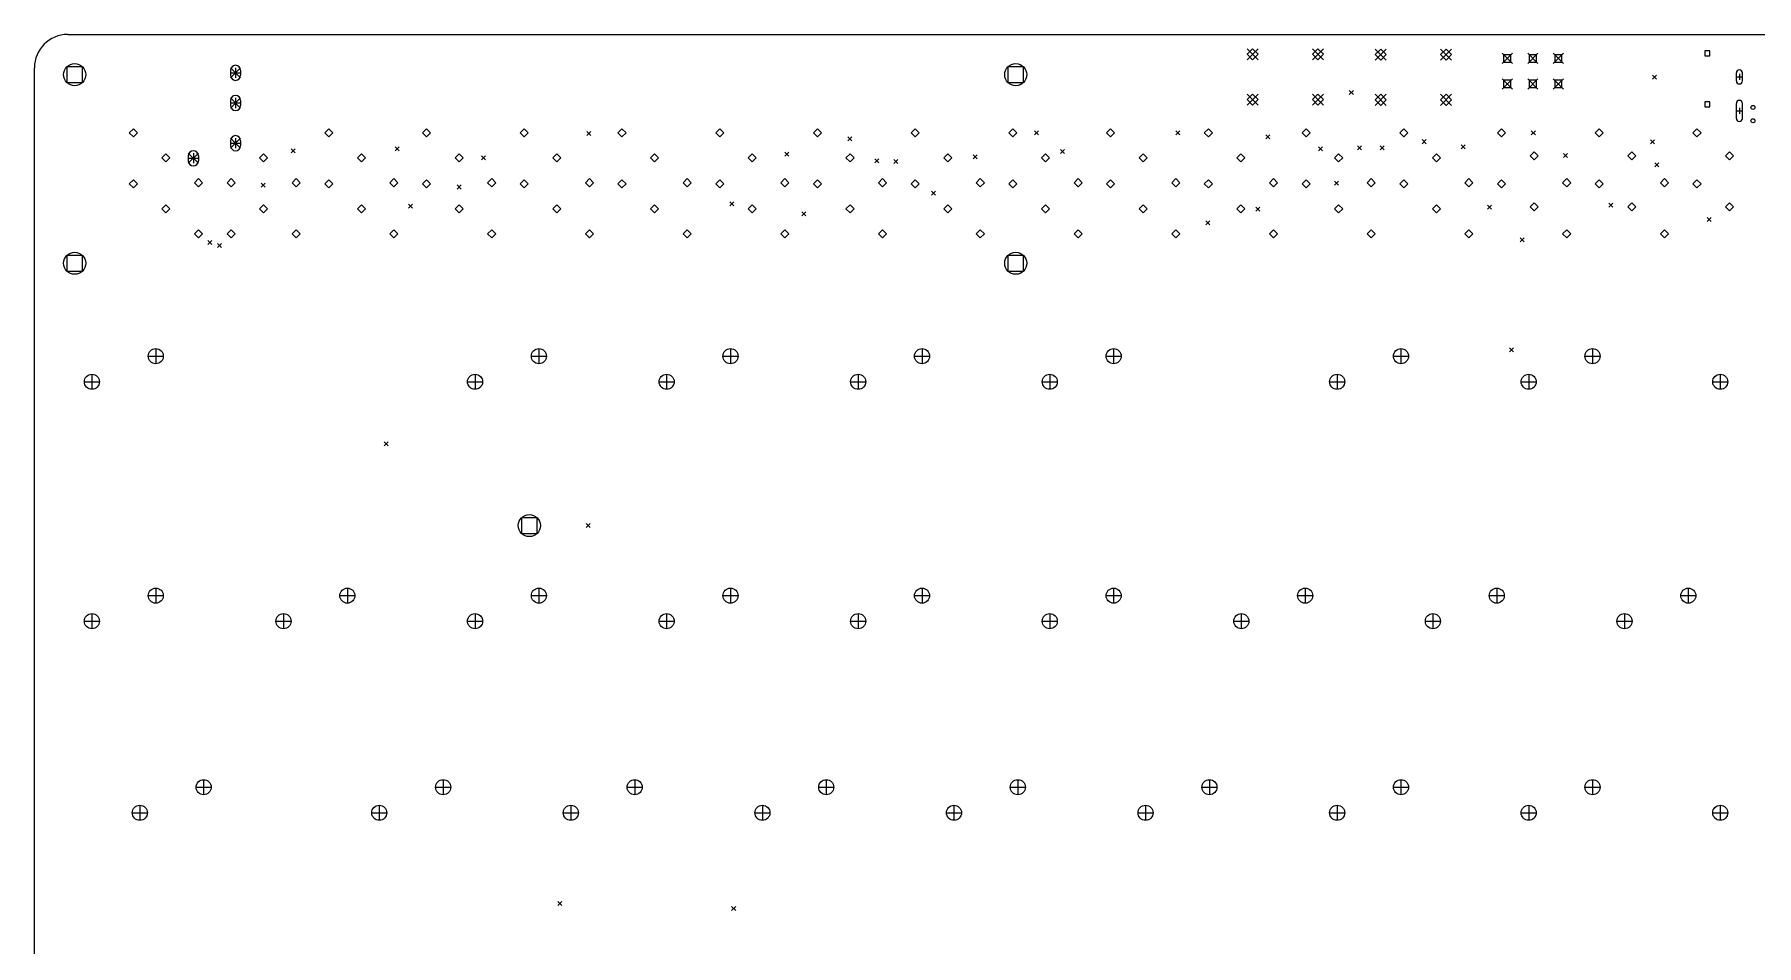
# Model space of a CAD drawing. Extents: x 35 to 385, y -237 to -55.
# Drawn here: x 37.1 to 208.4, y -145.9 to -55.3 of the extents above; entities that cross this region are included whole.
import ezdxf

# ---------------------------------------------------------------- set-up
doc = ezdxf.new("R2010")
doc.units = 0
doc.layers.add('BLACK', color=7, linetype='CONTINUOUS')

msp = doc.modelspace()

# ---------------------------------------------------------------- linework, layer by layer
at = {"layer": 'BLACK', "linetype": 'CONTINUOUS'}
for p, q in [((40.4516, -55.3135), (381.5, -55.3135)), ((157.735, -56.7397), (158.835, -57.8397)), ((158.835, -56.7397), (157.735, -57.8397)), ((158.285, -56.7397), (157.735, -57.2897)), ((157.735, -57.2897), (158.285, -57.8397)), ((158.835, -57.2897), (158.285, -56.7397)), ((158.285, -57.8397), (158.835, -57.2897)), ((164.235, -56.7397), (165.335, -57.8397)), ((165.335, -56.7397), (164.235, -57.8397)), ((164.785, -56.7397), (164.235, -57.2897)), ((164.235, -57.2897), (164.785, -57.8397)), ((165.335, -57.2897), (164.785, -56.7397)), ((164.785, -57.8397), (165.335, -57.2897)), ((170.473, -56.7651), (171.573, -57.8651)), ((171.573, -56.7651), (170.473, -57.8651)), ((171.023, -56.7651), (170.473, -57.3151)), ((170.473, -57.3151), (171.023, -57.8651)), ((171.573, -57.3151), (171.023, -56.7651)), ((171.023, -57.8651), (171.573, -57.3151)), ((176.973, -56.7651), (178.073, -57.8651)), ((178.073, -56.7651), (176.973, -57.8651)), ((177.523, -56.7651), (176.973, -57.3151)), ((176.973, -57.3151), (177.523, -57.8651)), ((178.073, -57.3151), (177.523, -56.7651)), ((177.523, -57.8651), (178.073, -57.3151)), ((183.1, -57.1881), (184.116, -58.2041)), ((184.116, -57.1881), (183.1, -58.2041)), ((183.968, -57.3369), (183.249, -57.3369)), ((183.249, -57.3369), (183.249, -58.0553)), ((183.249, -58.0553), (183.968, -58.0553)), ((183.968, -58.0553), (183.968, -57.3369)), ((185.64, -57.1881), (186.656, -58.2041)), ((186.656, -57.1881), (185.64, -58.2041)), ((186.508, -57.3369), (185.789, -57.3369)), ((185.789, -57.3369), (185.789, -58.0553)), ((185.789, -58.0553), (186.508, -58.0553)), ((186.508, -58.0553), (186.508, -57.3369)), ((188.18, -57.1881), (189.196, -58.2041)), ((189.196, -57.1881), (188.18, -58.2041)), ((189.048, -57.3369), (188.329, -57.3369)), ((188.329, -57.3369), (188.329, -58.0553)), ((188.329, -58.0553), (189.048, -58.0553)), ((189.048, -58.0553), (189.048, -57.3369)), ((203.763, -56.9306), (203.268, -56.9306)), ((203.268, -56.9306), (203.268, -57.4256)), ((203.268, -57.4256), (203.763, -57.4256)), ((203.763, -57.4256), (203.763, -56.9306)), ((37.1475, -198.626), (37.1475, -58.6236)), ((41.9253, -58.5357), (40.3697, -58.5357)), ((40.3697, -58.5357), (40.3697, -60.0913)), ((41.9253, -60.0913), (41.9253, -58.5357)), ((56.648, -58.63), (57.648, -59.63)), ((57.648, -58.63), (56.648, -59.63)), ((56.648, -58.88), (56.648, -59.38)), ((56.648, -59.13), (57.648, -59.13)), ((57.148, -58.63), (57.148, -59.63)), ((57.648, -58.88), (57.648, -59.38)), ((135.512, -58.5357), (133.956, -58.5357)), ((133.956, -58.5357), (133.956, -60.0913)), ((135.512, -60.0913), (135.512, -58.5357)), ((183.1, -59.7281), (184.116, -60.7441)), ((184.116, -59.7281), (183.1, -60.7441)), ((183.968, -59.8769), (183.249, -59.8769)), ((183.249, -59.8769), (183.249, -60.5953)), ((183.968, -60.5953), (183.968, -59.8769)), ((185.64, -59.7281), (186.656, -60.7441)), ((186.656, -59.7281), (185.64, -60.7441)), ((186.508, -59.8769), (185.789, -59.8769)), ((185.789, -59.8769), (185.789, -60.5953)), ((186.508, -60.5953), (186.508, -59.8769)), ((188.18, -59.7281), (189.196, -60.7441)), ((189.196, -59.7281), (188.18, -60.7441)), ((189.048, -59.8769), (188.329, -59.8769)), ((188.329, -59.8769), (188.329, -60.5953)), ((189.048, -60.5953), (189.048, -59.8769)), ((198.06, -59.3503), (198.46, -59.7503)), ((198.46, -59.3503), (198.06, -59.7503)), ((206.391, -59.9377), (206.391, -59.1377)), ((206.391, -59.5377), (206.991, -59.5377)), ((206.691, -59.2377), (206.691, -59.8377)), ((206.991, -59.9377), (206.991, -59.1377)), ((40.3697, -60.0913), (41.9253, -60.0913)), ((56.648, -61.63), (57.648, -62.63)), ((57.648, -61.63), (56.648, -62.63)), ((57.148, -61.63), (57.148, -62.63)), ((133.956, -60.0913), (135.512, -60.0913)), ((157.735, -61.2397), (158.835, -62.3397)), ((158.835, -61.2397), (157.735, -62.3397)), ((158.285, -61.2397), (157.735, -61.7897)), ((158.835, -61.7897), (158.285, -61.2397)), ((164.235, -61.2397), (165.335, -62.3397)), ((165.335, -61.2397), (164.235, -62.3397)), ((164.785, -61.2397), (164.235, -61.7897)), ((165.335, -61.7897), (164.785, -61.2397)), ((167.9, -60.9), (168.3, -61.3)), ((168.3, -60.9), (167.9, -61.3)), ((170.473, -61.2651), (171.573, -62.3651)), ((171.573, -61.2651), (170.473, -62.3651)), ((171.023, -61.2651), (170.473, -61.8151)), ((171.573, -61.8151), (171.023, -61.2651)), ((176.973, -61.2651), (178.073, -62.3651)), ((178.073, -61.2651), (176.973, -62.3651)), ((177.523, -61.2651), (176.973, -61.8151)), ((178.073, -61.8151), (177.523, -61.2651)), ((183.249, -60.5953), (183.968, -60.5953)), ((185.789, -60.5953), (186.508, -60.5953)), ((188.329, -60.5953), (189.048, -60.5953)), ((56.648, -61.88), (56.648, -62.38)), ((56.648, -62.13), (57.648, -62.13)), ((57.648, -61.88), (57.648, -62.38)), ((157.735, -61.7897), (158.285, -62.3397)), ((158.285, -62.3397), (158.835, -61.7897)), ((164.235, -61.7897), (164.785, -62.3397)), ((164.785, -62.3397), (165.335, -61.7897)), ((170.473, -61.8151), (171.023, -62.3651)), ((171.023, -62.3651), (171.573, -61.8151)), ((176.973, -61.8151), (177.523, -62.3651)), ((177.523, -62.3651), (178.073, -61.8151)), ((203.763, -62.0306), (203.268, -62.0306)), ((203.268, -62.0306), (203.268, -62.5256)), ((203.268, -62.5256), (203.763, -62.5256)), ((203.763, -62.5256), (203.763, -62.0306)), ((206.391, -63.6677), (206.391, -62.1677)), ((206.391, -62.9177), (206.991, -62.9177)), ((206.691, -62.6177), (206.691, -63.2177)), ((206.991, -63.6677), (206.991, -62.1677)), ((46.9814, -64.6944), (46.5814, -65.0944)), ((47.3814, -65.0944), (46.9814, -64.6944)), ((66.418, -64.6944), (66.018, -65.0944)), ((66.818, -65.0944), (66.418, -64.6944)), ((76.1363, -64.6944), (75.7363, -65.0944)), ((76.5363, -65.0944), (76.1363, -64.6944)), ((85.8546, -64.6944), (85.4546, -65.0944)), ((86.2546, -65.0944), (85.8546, -64.6944)), ((92.0655, -64.9637), (92.4655, -65.3637)), ((92.4655, -64.9637), (92.0655, -65.3637)), ((95.5729, -64.6944), (95.1729, -65.0944)), ((95.9729, -65.0944), (95.5729, -64.6944)), ((105.291, -64.6944), (104.891, -65.0944)), ((105.691, -65.0944), (105.291, -64.6944)), ((115.009, -64.6944), (114.609, -65.0944)), ((115.409, -65.0944), (115.009, -64.6944)), ((124.728, -64.6944), (124.328, -65.0944)), ((125.128, -65.0944), (124.728, -64.6944)), ((134.446, -64.6944), (134.046, -65.0944)), ((134.846, -65.0944), (134.446, -64.6944)), ((136.6, -64.9), (137, -65.3)), ((137, -64.9), (136.6, -65.3)), ((144.164, -64.6944), (143.764, -65.0944)), ((144.564, -65.0944), (144.164, -64.6944)), ((150.663, -64.9129), (151.063, -65.3129)), ((151.063, -64.9129), (150.663, -65.3129)), ((153.883, -64.6944), (153.483, -65.0944)), ((154.283, -65.0944), (153.883, -64.6944)), ((163.601, -64.6944), (163.201, -65.0944)), ((164.001, -65.0944), (163.601, -64.6944)), ((173.319, -64.6944), (172.919, -65.0944)), ((173.719, -65.0944), (173.319, -64.6944)), ((183.038, -64.6944), (182.638, -65.0944)), ((183.438, -65.0944), (183.038, -64.6944)), ((186, -64.9), (186.4, -65.3)), ((186.4, -64.9), (186, -65.3)), ((192.756, -64.6944), (192.356, -65.0944)), ((193.156, -65.0944), (192.756, -64.6944)), ((202.474, -64.6944), (202.074, -65.0944)), ((202.874, -65.0944), (202.474, -64.6944)), ((46.5814, -65.0944), (46.9814, -65.4944)), ((46.9814, -65.4944), (47.3814, -65.0944)), ((56.648, -65.63), (57.648, -66.63)), ((57.648, -65.63), (56.648, -66.63)), ((56.648, -65.88), (56.648, -66.38)), ((56.648, -66.13), (57.648, -66.13)), ((57.148, -65.63), (57.148, -66.63)), ((57.648, -65.88), (57.648, -66.38)), ((62.6904, -66.6782), (63.0904, -67.0782)), ((63.0904, -66.6782), (62.6904, -67.0782)), ((66.018, -65.0944), (66.418, -65.4944)), ((66.418, -65.4944), (66.818, -65.0944)), ((73.0155, -66.4877), (73.4155, -66.8877)), ((73.4155, -66.4877), (73.0155, -66.8877)), ((75.7363, -65.0944), (76.1363, -65.4944)), ((76.1363, -65.4944), (76.5363, -65.0944)), ((85.4546, -65.0944), (85.8546, -65.4944)), ((85.8546, -65.4944), (86.2546, -65.0944)), ((95.1729, -65.0944), (95.5729, -65.4944)), ((95.5729, -65.4944), (95.9729, -65.0944)), ((104.891, -65.0944), (105.291, -65.4944)), ((105.291, -65.4944), (105.691, -65.0944)), ((114.609, -65.0944), (115.009, -65.4944)), ((115.009, -65.4944), (115.409, -65.0944)), ((118.037, -65.5098), (118.437, -65.9098)), ((118.437, -65.5098), (118.037, -65.9098)), ((124.328, -65.0944), (124.728, -65.4944)), ((124.728, -65.4944), (125.128, -65.0944)), ((134.046, -65.0944), (134.446, -65.4944)), ((134.446, -65.4944), (134.846, -65.0944)), ((139.183, -66.7671), (139.582, -67.1671)), ((139.582, -66.7671), (139.183, -67.1671)), ((143.764, -65.0944), (144.164, -65.4944)), ((144.164, -65.4944), (144.564, -65.0944)), ((153.483, -65.0944), (153.883, -65.4944)), ((153.883, -65.4944), (154.283, -65.0944)), ((159.6, -65.3), (160, -65.7)), ((160, -65.3), (159.6, -65.7)), ((163.201, -65.0944), (163.601, -65.4944)), ((163.601, -65.4944), (164.001, -65.0944)), ((164.837, -66.4877), (165.237, -66.8877)), ((165.237, -66.4877), (164.837, -66.8877)), ((168.723, -66.3861), (169.123, -66.7861)), ((169.123, -66.3861), (168.723, -66.7861)), ((170.958, -66.3861), (171.358, -66.7861)), ((171.358, -66.3861), (170.958, -66.7861)), ((172.919, -65.0944), (173.319, -65.4944)), ((173.319, -65.4944), (173.719, -65.0944)), ((175.149, -65.7765), (175.549, -66.1765)), ((175.549, -65.7765), (175.149, -66.1765)), ((179.035, -66.2845), (179.435, -66.6845)), ((179.435, -66.2845), (179.035, -66.6845)), ((182.638, -65.0944), (183.038, -65.4944)), ((183.038, -65.4944), (183.438, -65.0944)), ((192.356, -65.0944), (192.756, -65.4944)), ((192.756, -65.4944), (193.156, -65.0944)), ((197.85, -65.8), (198.25, -66.2)), ((198.25, -65.8), (197.85, -66.2)), ((202.074, -65.0944), (202.474, -65.4944)), ((202.474, -65.4944), (202.874, -65.0944)), ((50.2208, -67.1747), (49.8208, -67.5747)), ((49.8208, -67.5747), (50.2208, -67.9747)), ((50.6208, -67.5747), (50.2208, -67.1747)), ((50.2208, -67.9747), (50.6208, -67.5747)), ((52.448, -67.13), (53.448, -68.13)), ((53.448, -67.13), (52.448, -68.13)), ((52.448, -67.38), (52.448, -67.88)), ((52.448, -67.63), (53.448, -67.63)), ((52.948, -67.13), (52.948, -68.13)), ((53.448, -67.38), (53.448, -67.88)), ((59.9391, -67.1747), (59.5391, -67.5747)), ((59.5391, -67.5747), (59.9391, -67.9747)), ((60.3391, -67.5747), (59.9391, -67.1747)), ((59.9391, -67.9747), (60.3391, -67.5747)), ((69.6574, -67.1747), (69.2574, -67.5747)), ((69.2574, -67.5747), (69.6574, -67.9747)), ((70.0574, -67.5747), (69.6574, -67.1747)), ((69.6574, -67.9747), (70.0574, -67.5747)), ((79.3757, -67.1747), (78.9757, -67.5747)), ((78.9757, -67.5747), (79.3757, -67.9747)), ((79.7757, -67.5747), (79.3757, -67.1747)), ((79.3757, -67.9747), (79.7757, -67.5747)), ((81.6, -67.3755), (82, -67.7755)), ((82, -67.3755), (81.6, -67.7755)), ((89.094, -67.1747), (88.694, -67.5747)), ((88.694, -67.5747), (89.094, -67.9747)), ((89.494, -67.5747), (89.094, -67.1747)), ((89.094, -67.9747), (89.494, -67.5747)), ((98.8123, -67.1747), (98.4123, -67.5747)), ((98.4123, -67.5747), (98.8123, -67.9747)), ((99.2123, -67.5747), (98.8123, -67.1747)), ((98.8123, -67.9747), (99.2123, -67.5747)), ((108.531, -67.1747), (108.131, -67.5747)), ((108.131, -67.5747), (108.531, -67.9747)), ((108.931, -67.5747), (108.531, -67.1747)), ((108.531, -67.9747), (108.931, -67.5747)), ((111.776, -67.0211), (112.176, -67.4211)), ((112.176, -67.0211), (111.776, -67.4211)), ((118.249, -67.1747), (117.849, -67.5747)), ((117.849, -67.5747), (118.249, -67.9747)), ((118.649, -67.5747), (118.249, -67.1747)), ((118.249, -67.9747), (118.649, -67.5747)), ((120.729, -67.6688), (121.129, -68.0688)), ((121.129, -67.6688), (120.729, -68.0688)), ((122.596, -67.7577), (122.996, -68.1577)), ((122.996, -67.7577), (122.596, -68.1577)), ((127.967, -67.1747), (127.567, -67.5747)), ((127.567, -67.5747), (127.967, -67.9747)), ((128.367, -67.5747), (127.967, -67.1747)), ((127.967, -67.9747), (128.367, -67.5747)), ((130.5, -67.3), (130.9, -67.7)), ((130.9, -67.3), (130.5, -67.7)), ((137.686, -67.1747), (137.286, -67.5747)), ((137.286, -67.5747), (137.686, -67.9747)), ((138.086, -67.5747), (137.686, -67.1747)), ((137.686, -67.9747), (138.086, -67.5747)), ((147.404, -67.1747), (147.004, -67.5747)), ((147.004, -67.5747), (147.404, -67.9747)), ((147.804, -67.5747), (147.404, -67.1747)), ((147.404, -67.9747), (147.804, -67.5747)), ((157.122, -67.1747), (156.722, -67.5747)), ((156.722, -67.5747), (157.122, -67.9747)), ((157.522, -67.5747), (157.122, -67.1747)), ((157.122, -67.9747), (157.522, -67.5747)), ((166.84, -67.1747), (166.44, -67.5747)), ((166.44, -67.5747), (166.84, -67.9747)), ((167.24, -67.5747), (166.84, -67.1747)), ((166.84, -67.9747), (167.24, -67.5747)), ((176.559, -67.1747), (176.159, -67.5747)), ((176.159, -67.5747), (176.559, -67.9747)), ((176.959, -67.5747), (176.559, -67.1747)), ((176.559, -67.9747), (176.959, -67.5747)), ((186.277, -66.9735), (185.877, -67.3735)), ((185.877, -67.3735), (186.277, -67.7735)), ((186.677, -67.3735), (186.277, -66.9735)), ((186.277, -67.7735), (186.677, -67.3735)), ((189.2, -67.15), (189.6, -67.55)), ((189.6, -67.15), (189.2, -67.55)), ((195.995, -66.9735), (195.595, -67.3735)), ((195.595, -67.3735), (195.995, -67.7735)), ((196.395, -67.3735), (195.995, -66.9735)), ((195.995, -67.7735), (196.395, -67.3735)), ((198.288, -68.0879), (198.688, -68.4879)), ((198.688, -68.0879), (198.288, -68.4879)), ((205.714, -66.9735), (205.314, -67.3735)), ((205.314, -67.3735), (205.714, -67.7735)), ((206.114, -67.3735), (205.714, -66.9735)), ((205.714, -67.7735), (206.114, -67.3735)), ((46.9814, -69.7744), (46.5814, -70.1744)), ((46.5814, -70.1744), (46.9814, -70.5744)), ((47.3814, -70.1744), (46.9814, -69.7744)), ((46.9814, -70.5744), (47.3814, -70.1744)), ((53.4603, -69.6549), (53.0603, -70.0549)), ((53.0603, -70.0549), (53.4603, -70.4549)), ((53.8603, -70.0549), (53.4603, -69.6549)), ((53.4603, -70.4549), (53.8603, -70.0549)), ((56.6997, -69.6549), (56.2997, -70.0549)), ((56.2997, -70.0549), (56.6997, -70.4549)), ((57.0997, -70.0549), (56.6997, -69.6549)), ((56.6997, -70.4549), (57.0997, -70.0549)), ((59.7, -70.1), (60.1, -70.5)), ((60.1, -70.1), (59.7, -70.5)), ((63.1786, -69.6549), (62.7786, -70.0549)), ((62.7786, -70.0549), (63.1786, -70.4549)), ((63.5786, -70.0549), (63.1786, -69.6549)), ((63.1786, -70.4549), (63.5786, -70.0549)), ((66.418, -69.7744), (66.018, -70.1744)), ((66.018, -70.1744), (66.418, -70.5744)), ((66.818, -70.1744), (66.418, -69.7744)), ((66.418, -70.5744), (66.818, -70.1744)), ((72.8969, -69.6549), (72.4969, -70.0549)), ((72.4969, -70.0549), (72.8969, -70.4549)), ((73.2969, -70.0549), (72.8969, -69.6549)), ((72.8969, -70.4549), (73.2969, -70.0549)), ((76.1363, -69.7744), (75.7363, -70.1744)), ((75.7363, -70.1744), (76.1363, -70.5744)), ((76.5363, -70.1744), (76.1363, -69.7744)), ((76.1363, -70.5744), (76.5363, -70.1744)), ((82.6152, -69.6549), (82.2152, -70.0549)), ((82.2152, -70.0549), (82.6152, -70.4549)), ((83.0152, -70.0549), (82.6152, -69.6549)), ((82.6152, -70.4549), (83.0152, -70.0549)), ((85.8546, -69.7744), (85.4546, -70.1744)), ((85.4546, -70.1744), (85.8546, -70.5744)), ((86.2546, -70.1744), (85.8546, -69.7744)), ((85.8546, -70.5744), (86.2546, -70.1744)), ((92.3335, -69.6549), (91.9335, -70.0549)), ((91.9335, -70.0549), (92.3335, -70.4549)), ((92.7335, -70.0549), (92.3335, -69.6549)), ((92.3335, -70.4549), (92.7335, -70.0549)), ((95.5729, -69.7744), (95.1729, -70.1744)), ((95.1729, -70.1744), (95.5729, -70.5744)), ((95.9729, -70.1744), (95.5729, -69.7744)), ((95.5729, -70.5744), (95.9729, -70.1744)), ((102.052, -69.6549), (101.652, -70.0549)), ((101.652, -70.0549), (102.052, -70.4549)), ((102.452, -70.0549), (102.052, -69.6549)), ((102.052, -70.4549), (102.452, -70.0549)), ((105.291, -69.7744), (104.891, -70.1744)), ((104.891, -70.1744), (105.291, -70.5744)), ((105.691, -70.1744), (105.291, -69.7744)), ((105.291, -70.5744), (105.691, -70.1744)), ((111.77, -69.6549), (111.37, -70.0549)), ((111.37, -70.0549), (111.77, -70.4549)), ((112.17, -70.0549), (111.77, -69.6549)), ((111.77, -70.4549), (112.17, -70.0549)), ((115.009, -69.7744), (114.609, -70.1744)), ((114.609, -70.1744), (115.009, -70.5744)), ((115.409, -70.1744), (115.009, -69.7744)), ((115.009, -70.5744), (115.409, -70.1744)), ((121.488, -69.6549), (121.088, -70.0549)), ((121.088, -70.0549), (121.488, -70.4549)), ((121.888, -70.0549), (121.488, -69.6549)), ((121.488, -70.4549), (121.888, -70.0549)), ((124.728, -69.7744), (124.328, -70.1744)), ((124.328, -70.1744), (124.728, -70.5744)), ((125.128, -70.1744), (124.728, -69.7744)), ((124.728, -70.5744), (125.128, -70.1744)), ((131.207, -69.6549), (130.807, -70.0549)), ((130.807, -70.0549), (131.207, -70.4549)), ((131.607, -70.0549), (131.207, -69.6549)), ((131.207, -70.4549), (131.607, -70.0549)), ((134.446, -69.7744), (134.046, -70.1744)), ((134.046, -70.1744), (134.446, -70.5744)), ((134.846, -70.1744), (134.446, -69.7744)), ((134.446, -70.5744), (134.846, -70.1744)), ((140.925, -69.6549), (140.525, -70.0549)), ((140.525, -70.0549), (140.925, -70.4549)), ((141.325, -70.0549), (140.925, -69.6549)), ((140.925, -70.4549), (141.325, -70.0549)), ((144.164, -69.7744), (143.764, -70.1744)), ((143.764, -70.1744), (144.164, -70.5744)), ((144.564, -70.1744), (144.164, -69.7744)), ((144.164, -70.5744), (144.564, -70.1744)), ((150.643, -69.6549), (150.243, -70.0549)), ((150.243, -70.0549), (150.643, -70.4549)), ((151.043, -70.0549), (150.643, -69.6549)), ((150.643, -70.4549), (151.043, -70.0549)), ((153.883, -69.7744), (153.483, -70.1744)), ((153.483, -70.1744), (153.883, -70.5744)), ((154.283, -70.1744), (153.883, -69.7744)), ((153.883, -70.5744), (154.283, -70.1744)), ((160.362, -69.6549), (159.962, -70.0549)), ((159.962, -70.0549), (160.362, -70.4549)), ((160.762, -70.0549), (160.362, -69.6549)), ((160.362, -70.4549), (160.762, -70.0549)), ((163.601, -69.7744), (163.201, -70.1744)), ((163.201, -70.1744), (163.601, -70.5744)), ((164.001, -70.1744), (163.601, -69.7744)), ((163.601, -70.5744), (164.001, -70.1744)), ((166.411, -69.8913), (166.811, -70.2913)), ((166.811, -69.8913), (166.411, -70.2913)), ((170.08, -69.6549), (169.68, -70.0549)), ((169.68, -70.0549), (170.08, -70.4549)), ((170.48, -70.0549), (170.08, -69.6549)), ((170.08, -70.4549), (170.48, -70.0549)), ((173.319, -69.7744), (172.919, -70.1744)), ((172.919, -70.1744), (173.319, -70.5744)), ((173.719, -70.1744), (173.319, -69.7744)), ((173.319, -70.5744), (173.719, -70.1744)), ((179.798, -69.6549), (179.398, -70.0549)), ((179.398, -70.0549), (179.798, -70.4549)), ((180.198, -70.0549), (179.798, -69.6549)), ((179.798, -70.4549), (180.198, -70.0549)), ((183.038, -69.7744), (182.638, -70.1744)), ((182.638, -70.1744), (183.038, -70.5744)), ((183.438, -70.1744), (183.038, -69.7744)), ((183.038, -70.5744), (183.438, -70.1744)), ((189.516, -69.6549), (189.116, -70.0549)), ((189.116, -70.0549), (189.516, -70.4549)), ((189.916, -70.0549), (189.516, -69.6549)), ((189.516, -70.4549), (189.916, -70.0549)), ((192.756, -69.7744), (192.356, -70.1744)), ((192.356, -70.1744), (192.756, -70.5744)), ((193.156, -70.1744), (192.756, -69.7744)), ((192.756, -70.5744), (193.156, -70.1744)), ((199.235, -69.6549), (198.835, -70.0549)), ((198.835, -70.0549), (199.235, -70.4549)), ((199.635, -70.0549), (199.235, -69.6549)), ((199.235, -70.4549), (199.635, -70.0549)), ((202.474, -69.7744), (202.074, -70.1744)), ((202.074, -70.1744), (202.474, -70.5744)), ((202.874, -70.1744), (202.474, -69.7744)), ((202.474, -70.5744), (202.874, -70.1744)), ((79.175, -70.285), (79.575, -70.685)), ((79.575, -70.285), (79.175, -70.685)), ((126.343, -70.8946), (126.743, -71.2946)), ((126.743, -70.8946), (126.343, -71.2946)), ((50.2208, -72.2547), (49.8208, -72.6547)), ((49.8208, -72.6547), (50.2208, -73.0547)), ((50.6208, -72.6547), (50.2208, -72.2547)), ((50.2208, -73.0547), (50.6208, -72.6547)), ((59.9391, -72.2547), (59.5391, -72.6547)), ((59.5391, -72.6547), (59.9391, -73.0547)), ((60.3391, -72.6547), (59.9391, -72.2547)), ((59.9391, -73.0547), (60.3391, -72.6547)), ((69.6574, -72.2547), (69.2574, -72.6547)), ((69.2574, -72.6547), (69.6574, -73.0547)), ((70.0574, -72.6547), (69.6574, -72.2547)), ((69.6574, -73.0547), (70.0574, -72.6547)), ((74.349, -72.19), (74.749, -72.59)), ((74.749, -72.19), (74.349, -72.59)), ((79.3757, -72.2547), (78.9757, -72.6547)), ((78.9757, -72.6547), (79.3757, -73.0547)), ((79.7757, -72.6547), (79.3757, -72.2547)), ((79.3757, -73.0547), (79.7757, -72.6547)), ((89.094, -72.2547), (88.694, -72.6547)), ((88.694, -72.6547), (89.094, -73.0547)), ((89.494, -72.6547), (89.094, -72.2547)), ((89.094, -73.0547), (89.494, -72.6547)), ((98.8123, -72.2547), (98.4123, -72.6547)), ((98.4123, -72.6547), (98.8123, -73.0547)), ((99.2123, -72.6547), (98.8123, -72.2547)), ((98.8123, -73.0547), (99.2123, -72.6547)), ((106.289, -71.9741), (106.689, -72.3741)), ((106.689, -71.9741), (106.289, -72.3741)), ((108.531, -72.2547), (108.131, -72.6547)), ((108.131, -72.6547), (108.531, -73.0547)), ((108.931, -72.6547), (108.531, -72.2547)), ((108.531, -73.0547), (108.931, -72.6547)), ((113.452, -72.9647), (113.852, -73.3647)), ((113.852, -72.9647), (113.452, -73.3647)), ((118.249, -72.2547), (117.849, -72.6547)), ((117.849, -72.6547), (118.249, -73.0547)), ((118.649, -72.6547), (118.249, -72.2547)), ((118.249, -73.0547), (118.649, -72.6547)), ((127.967, -72.2547), (127.567, -72.6547)), ((127.567, -72.6547), (127.967, -73.0547)), ((128.367, -72.6547), (127.967, -72.2547)), ((127.967, -73.0547), (128.367, -72.6547)), ((137.686, -72.2547), (137.286, -72.6547)), ((137.286, -72.6547), (137.686, -73.0547)), ((138.086, -72.6547), (137.686, -72.2547)), ((137.686, -73.0547), (138.086, -72.6547)), ((147.404, -72.2547), (147.004, -72.6547)), ((147.004, -72.6547), (147.404, -73.0547)), ((147.804, -72.6547), (147.404, -72.2547)), ((147.404, -73.0547), (147.804, -72.6547)), ((157.122, -72.2547), (156.722, -72.6547)), ((156.722, -72.6547), (157.122, -73.0547)), ((157.522, -72.6547), (157.122, -72.2547)), ((157.122, -73.0547), (157.522, -72.6547)), ((158.613, -72.4821), (159.013, -72.8821)), ((159.013, -72.4821), (158.613, -72.8821)), ((166.84, -72.2547), (166.44, -72.6547)), ((166.44, -72.6547), (166.84, -73.0547)), ((167.24, -72.6547), (166.84, -72.2547)), ((166.84, -73.0547), (167.24, -72.6547)), ((176.559, -72.2547), (176.159, -72.6547)), ((176.159, -72.6547), (176.559, -73.0547)), ((176.959, -72.6547), (176.559, -72.2547)), ((176.559, -73.0547), (176.959, -72.6547)), ((181.626, -72.2789), (182.026, -72.6789)), ((182.026, -72.2789), (181.626, -72.6789)), ((186.277, -72.0535), (185.877, -72.4535)), ((185.877, -72.4535), (186.277, -72.8535)), ((186.677, -72.4535), (186.277, -72.0535)), ((186.277, -72.8535), (186.677, -72.4535)), ((193.691, -72.1011), (194.091, -72.5011)), ((194.091, -72.1011), (193.691, -72.5011)), ((195.995, -72.0535), (195.595, -72.4535)), ((195.595, -72.4535), (195.995, -72.8535)), ((196.395, -72.4535), (195.995, -72.0535)), ((195.995, -72.8535), (196.395, -72.4535)), ((203.47, -73.5235), (203.87, -73.9235)), ((203.87, -73.5235), (203.47, -73.9235)), ((205.714, -72.0535), (205.314, -72.4535)), ((205.314, -72.4535), (205.714, -72.8535)), ((206.114, -72.4535), (205.714, -72.0535)), ((205.714, -72.8535), (206.114, -72.4535)), ((53.4603, -74.7349), (53.0603, -75.1349)), ((53.0603, -75.1349), (53.4603, -75.5349)), ((53.8603, -75.1349), (53.4603, -74.7349)), ((53.4603, -75.5349), (53.8603, -75.1349)), ((56.6997, -74.7349), (56.2997, -75.1349)), ((56.2997, -75.1349), (56.6997, -75.5349)), ((57.0997, -75.1349), (56.6997, -74.7349)), ((56.6997, -75.5349), (57.0997, -75.1349)), ((63.1786, -74.7349), (62.7786, -75.1349)), ((62.7786, -75.1349), (63.1786, -75.5349)), ((63.5786, -75.1349), (63.1786, -74.7349)), ((63.1786, -75.5349), (63.5786, -75.1349)), ((72.8969, -74.7349), (72.4969, -75.1349)), ((72.4969, -75.1349), (72.8969, -75.5349)), ((73.2969, -75.1349), (72.8969, -74.7349)), ((72.8969, -75.5349), (73.2969, -75.1349)), ((82.6152, -74.7349), (82.2152, -75.1349)), ((82.2152, -75.1349), (82.6152, -75.5349)), ((83.0152, -75.1349), (82.6152, -74.7349)), ((82.6152, -75.5349), (83.0152, -75.1349)), ((92.3335, -74.7349), (91.9335, -75.1349)), ((91.9335, -75.1349), (92.3335, -75.5349)), ((92.7335, -75.1349), (92.3335, -74.7349)), ((92.3335, -75.5349), (92.7335, -75.1349)), ((102.052, -74.7349), (101.652, -75.1349)), ((101.652, -75.1349), (102.052, -75.5349)), ((102.452, -75.1349), (102.052, -74.7349)), ((102.052, -75.5349), (102.452, -75.1349)), ((111.77, -74.7349), (111.37, -75.1349)), ((111.37, -75.1349), (111.77, -75.5349)), ((112.17, -75.1349), (111.77, -74.7349)), ((111.77, -75.5349), (112.17, -75.1349)), ((121.488, -74.7349), (121.088, -75.1349)), ((121.088, -75.1349), (121.488, -75.5349)), ((121.888, -75.1349), (121.488, -74.7349)), ((121.488, -75.5349), (121.888, -75.1349)), ((131.207, -74.7349), (130.807, -75.1349)), ((130.807, -75.1349), (131.207, -75.5349)), ((131.607, -75.1349), (131.207, -74.7349)), ((131.207, -75.5349), (131.607, -75.1349)), ((140.925, -74.7349), (140.525, -75.1349)), ((140.525, -75.1349), (140.925, -75.5349)), ((141.325, -75.1349), (140.925, -74.7349)), ((140.925, -75.5349), (141.325, -75.1349)), ((150.643, -74.7349), (150.243, -75.1349)), ((150.243, -75.1349), (150.643, -75.5349)), ((151.043, -75.1349), (150.643, -74.7349)), ((150.643, -75.5349), (151.043, -75.1349)), ((153.635, -73.8537), (154.035, -74.2537)), ((154.035, -73.8537), (153.635, -74.2537)), ((160.362, -74.7349), (159.962, -75.1349)), ((159.962, -75.1349), (160.362, -75.5349)), ((160.762, -75.1349), (160.362, -74.7349)), ((160.362, -75.5349), (160.762, -75.1349)), ((170.08, -74.7349), (169.68, -75.1349)), ((169.68, -75.1349), (170.08, -75.5349)), ((170.48, -75.1349), (170.08, -74.7349)), ((170.08, -75.5349), (170.48, -75.1349)), ((179.798, -74.7349), (179.398, -75.1349)), ((179.398, -75.1349), (179.798, -75.5349)), ((180.198, -75.1349), (179.798, -74.7349)), ((179.798, -75.5349), (180.198, -75.1349)), ((189.516, -74.7349), (189.116, -75.1349)), ((189.116, -75.1349), (189.516, -75.5349)), ((189.916, -75.1349), (189.516, -74.7349)), ((189.516, -75.5349), (189.916, -75.1349)), ((199.235, -74.7349), (198.835, -75.1349)), ((198.835, -75.1349), (199.235, -75.5349)), ((199.635, -75.1349), (199.235, -74.7349)), ((199.235, -75.5349), (199.635, -75.1349)), ((54.4, -75.8), (54.8, -76.2)), ((54.8, -75.8), (54.4, -76.2)), ((55.3482, -76.1161), (55.7482, -76.5161)), ((55.7482, -76.1161), (55.3482, -76.5161)), ((184.903, -75.5301), (185.302, -75.9301)), ((185.302, -75.5301), (184.903, -75.9301)), ((41.9253, -77.2857), (40.3697, -77.2857)), ((40.3697, -77.2857), (40.3697, -78.8413)), ((41.9253, -78.8413), (41.9253, -77.2857)), ((135.512, -77.2857), (133.956, -77.2857)), ((133.956, -77.2857), (133.956, -78.8413)), ((135.512, -78.8413), (135.512, -77.2857)), ((40.3697, -78.8413), (41.9253, -78.8413)), ((133.956, -78.8413), (135.512, -78.8413)), ((48.4625, -87.3125), (49.9625, -87.3125)), ((49.2125, -86.5625), (49.2125, -88.0625)), ((86.5625, -87.3125), (88.0625, -87.3125)), ((87.3125, -86.5625), (87.3125, -88.0625)), ((105.612, -87.3125), (107.112, -87.3125)), ((106.362, -86.5625), (106.362, -88.0625)), ((124.662, -87.3125), (126.162, -87.3125)), ((125.412, -86.5625), (125.412, -88.0625)), ((143.713, -87.3125), (145.213, -87.3125)), ((144.463, -86.5625), (144.463, -88.0625)), ((172.287, -87.3125), (173.787, -87.3125)), ((173.037, -86.5625), (173.037, -88.0625)), ((183.836, -86.4775), (184.236, -86.8775)), ((184.236, -86.4775), (183.836, -86.8775)), ((191.337, -87.3125), (192.837, -87.3125)), ((192.087, -86.5625), (192.087, -88.0625)), ((42.1125, -89.8525), (43.6125, -89.8525)), ((42.8625, -89.1025), (42.8625, -90.6025)), ((80.2125, -89.8525), (81.7125, -89.8525)), ((80.9625, -89.1025), (80.9625, -90.6025)), ((99.2625, -89.8525), (100.762, -89.8525)), ((100.012, -89.1025), (100.012, -90.6025)), ((118.312, -89.8525), (119.812, -89.8525)), ((119.062, -89.1025), (119.062, -90.6025)), ((137.362, -89.8525), (138.862, -89.8525)), ((138.112, -89.1025), (138.112, -90.6025)), ((165.938, -89.8525), (167.438, -89.8525)), ((166.688, -89.1025), (166.688, -90.6025)), ((184.987, -89.8525), (186.487, -89.8525)), ((185.737, -89.1025), (185.737, -90.6025)), ((204.037, -89.8525), (205.537, -89.8525)), ((204.787, -89.1025), (204.787, -90.6025)), ((71.936, -95.812), (72.336, -96.212)), ((72.336, -95.812), (71.936, -96.212)), ((87.1378, -103.375), (85.5822, -103.375)), ((85.5822, -103.375), (85.5822, -104.931)), ((87.1378, -104.931), (87.1378, -103.375)), ((92.002, -103.94), (92.402, -104.34)), ((92.402, -103.94), (92.002, -104.34)), ((85.5822, -104.931), (87.1378, -104.931)), ((48.4625, -111.125), (49.9625, -111.125)), ((49.2125, -110.375), (49.2125, -111.875)), ((67.5125, -111.125), (69.0125, -111.125)), ((68.2625, -110.375), (68.2625, -111.875)), ((86.5625, -111.125), (88.0625, -111.125)), ((87.3125, -110.375), (87.3125, -111.875)), ((105.612, -111.125), (107.112, -111.125)), ((106.362, -110.375), (106.362, -111.875)), ((124.662, -111.125), (126.162, -111.125)), ((125.412, -110.375), (125.412, -111.875)), ((143.713, -111.125), (145.213, -111.125)), ((144.463, -110.375), (144.463, -111.875)), ((162.762, -111.125), (164.262, -111.125)), ((163.512, -110.375), (163.512, -111.875)), ((181.812, -111.125), (183.312, -111.125)), ((182.562, -110.375), (182.562, -111.875)), ((200.862, -111.125), (202.362, -111.125)), ((201.612, -110.375), (201.612, -111.875)), ((42.8625, -112.915), (42.8625, -114.415)), ((61.9125, -112.915), (61.9125, -114.415)), ((80.9625, -112.915), (80.9625, -114.415)), ((100.012, -112.915), (100.012, -114.415)), ((119.062, -112.915), (119.062, -114.415)), ((138.112, -112.915), (138.112, -114.415)), ((157.162, -112.915), (157.162, -114.415)), ((176.213, -112.915), (176.213, -114.415)), ((195.262, -112.915), (195.262, -114.415)), ((42.1125, -113.665), (43.6125, -113.665)), ((61.1625, -113.665), (62.6625, -113.665)), ((80.2125, -113.665), (81.7125, -113.665)), ((99.2625, -113.665), (100.762, -113.665)), ((118.312, -113.665), (119.812, -113.665)), ((137.362, -113.665), (138.862, -113.665)), ((156.412, -113.665), (157.912, -113.665)), ((175.463, -113.665), (176.963, -113.665)), ((194.512, -113.665), (196.012, -113.665)), ((53.975, -129.425), (53.975, -130.925)), ((77.7875, -129.425), (77.7875, -130.925)), ((96.8375, -129.425), (96.8375, -130.925)), ((115.887, -129.425), (115.887, -130.925)), ((134.938, -129.425), (134.938, -130.925)), ((153.987, -129.425), (153.987, -130.925)), ((173.037, -129.425), (173.037, -130.925)), ((192.087, -129.425), (192.087, -130.925)), ((53.225, -130.175), (54.725, -130.175)), ((77.0375, -130.175), (78.5375, -130.175)), ((96.0875, -130.175), (97.5875, -130.175)), ((115.137, -130.175), (116.637, -130.175)), ((134.188, -130.175), (135.688, -130.175)), ((153.237, -130.175), (154.737, -130.175)), ((172.287, -130.175), (173.787, -130.175)), ((191.337, -130.175), (192.837, -130.175)), ((46.875, -132.715), (48.375, -132.715)), ((47.625, -131.965), (47.625, -133.465)), ((70.6875, -132.715), (72.1875, -132.715)), ((71.4375, -131.965), (71.4375, -133.465)), ((89.7375, -132.715), (91.2375, -132.715)), ((90.4875, -131.965), (90.4875, -133.465)), ((108.787, -132.715), (110.287, -132.715)), ((109.537, -131.965), (109.537, -133.465)), ((127.837, -132.715), (129.338, -132.715)), ((128.588, -131.965), (128.588, -133.465)), ((146.887, -132.715), (148.387, -132.715)), ((147.637, -131.965), (147.637, -133.465)), ((165.938, -132.715), (167.438, -132.715)), ((166.688, -131.965), (166.688, -133.465)), ((184.987, -132.715), (186.487, -132.715)), ((185.737, -131.965), (185.737, -133.465)), ((204.037, -132.715), (205.537, -132.715)), ((204.787, -131.965), (204.787, -133.465)), ((89.208, -141.532), (89.608, -141.932)), ((89.608, -141.532), (89.208, -141.932)), ((106.48, -142.04), (106.88, -142.44)), ((106.88, -142.04), (106.48, -142.44))]:
    msp.add_line(p, q, dxfattribs=at)
at = {"layer": 'BLACK'}
for centre, radius in [((41.1475, -59.3135), 1.1), ((134.734, -59.3135), 1.1), ((208.036, -62.5727), 0.2), ((208.041, -63.8977), 0.2), ((41.1475, -78.0635), 1.1), ((134.734, -78.0635), 1.1), ((49.2125, -87.3125), 0.75), ((87.3125, -87.3125), 0.75), ((106.362, -87.3125), 0.75), ((125.412, -87.3125), 0.75), ((144.463, -87.3125), 0.75), ((173.037, -87.3125), 0.75), ((192.087, -87.3125), 0.75), ((42.8625, -89.8525), 0.75), ((80.9625, -89.8525), 0.75), ((100.012, -89.8525), 0.75), ((119.062, -89.8525), 0.75), ((138.112, -89.8525), 0.75), ((166.688, -89.8525), 0.75), ((185.737, -89.8525), 0.75), ((204.787, -89.8525), 0.75), ((86.36, -104.153), 1.1), ((49.2125, -111.125), 0.75), ((68.2625, -111.125), 0.75), ((87.3125, -111.125), 0.75), ((106.362, -111.125), 0.75), ((125.412, -111.125), 0.75), ((144.463, -111.125), 0.75), ((163.512, -111.125), 0.75), ((182.562, -111.125), 0.75), ((201.612, -111.125), 0.75), ((42.8625, -113.665), 0.75), ((61.9125, -113.665), 0.75), ((80.9625, -113.665), 0.75), ((100.012, -113.665), 0.75), ((119.062, -113.665), 0.75), ((138.112, -113.665), 0.75), ((157.162, -113.665), 0.75), ((176.213, -113.665), 0.75), ((195.262, -113.665), 0.75), ((53.975, -130.175), 0.75), ((77.7875, -130.175), 0.75), ((96.8375, -130.175), 0.75), ((115.887, -130.175), 0.75), ((134.938, -130.175), 0.75), ((153.987, -130.175), 0.75), ((173.037, -130.175), 0.75), ((192.087, -130.175), 0.75), ((47.625, -132.715), 0.75), ((71.4375, -132.715), 0.75), ((90.4875, -132.715), 0.75), ((109.537, -132.715), 0.75), ((128.588, -132.715), 0.75), ((147.637, -132.715), 0.75), ((166.688, -132.715), 0.75), ((185.737, -132.715), 0.75), ((204.787, -132.715), 0.75)]:
    msp.add_circle(centre, radius, dxfattribs=at)
for centre, radius, start, end in [((40.4546, -58.6206), 3.3071, -269.948, -179.948), ((57.148, -58.88), 0.5, 0, 180), ((57.148, -59.38), 0.5, 180, 360), ((206.691, -59.1377), 0.3, 360, 540), ((57.148, -61.88), 0.5, 0, 180), ((206.691, -59.9377), 0.3, 180, 360), ((57.148, -62.38), 0.5, 180, 360), ((206.691, -62.1677), 0.3, 360, 540), ((206.691, -63.6677), 0.3, 180, 360), ((57.148, -65.88), 0.5, 0, 180), ((57.148, -66.38), 0.5, 180, 360), ((52.948, -67.38), 0.5, 0, 180), ((52.948, -67.88), 0.5, 180, 360)]:
    msp.add_arc(centre, radius, start, end, dxfattribs=at)

doc.saveas('drawing.dxf')
